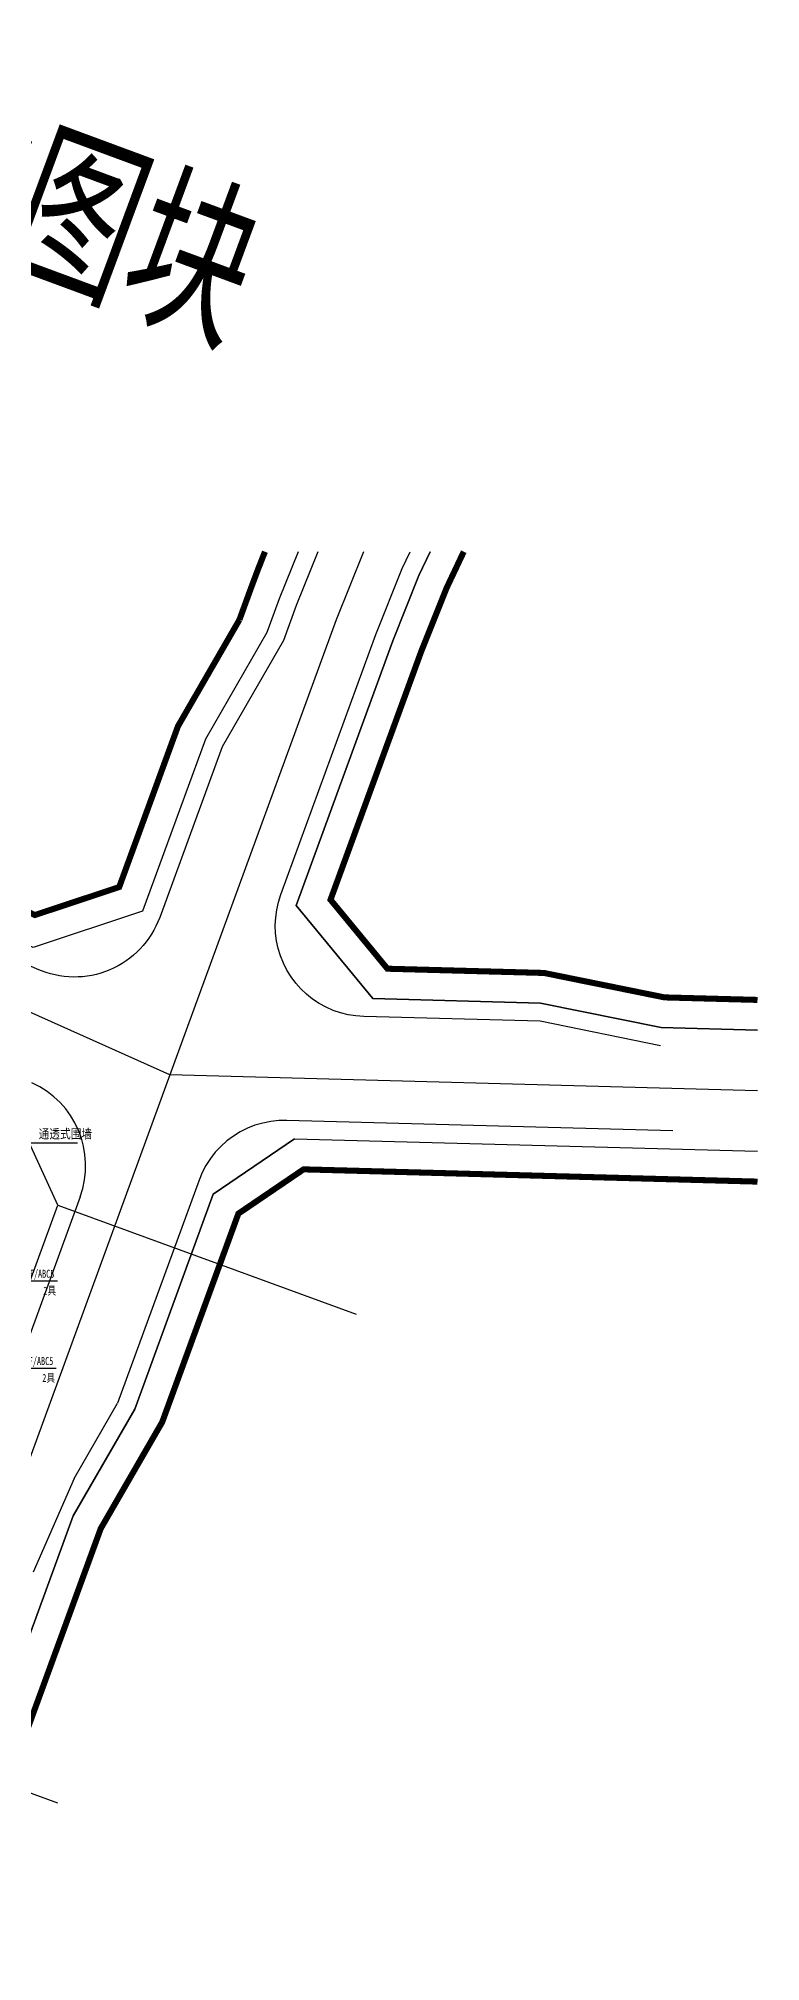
# Model space of a CAD drawing. Extents: x -111898 to 889894, y -2 to 1194865.
# Drawn here: x 770625 to 889894, y 877197 to 1194865 of the extents above; entities that cross this region are included whole.
import ezdxf

# ---------------------------------------------------------------- set-up
doc = ezdxf.new("R2010")
doc.units = 0
doc.header["$LTSCALE"] = 10
doc.header["$MEASUREMENT"] = 0
doc.linetypes.add('CENTER', pattern=[50.8, 31.75, -6.35, 6.35, -6.35])
doc.layers.add('0-WALL', color=252, linetype='Continuous')
doc.layers.add('SB_ZF消防', color=1, linetype='Continuous')
doc.styles.add('-宋体', font='', dxfattribs={"width": 0.75})
doc.styles.add('_TCH_DIM', font='SIMPLEX.shx', dxfattribs={"width": 0.75, "bigfont": 'hztxt.shx'})
doc.styles.add('ELEC_DIM', font='SIMPLEX', dxfattribs={"width": 0.8, "height": 3.5, "bigfont": 'HZTXT'})
doc.styles.get('-宋体').set_extended_font_data('SimSun')

msp = doc.modelspace()

# ---------------------------------------------------------------- linework, layer by layer
at = {"layer": '0-WALL', "ltscale": 10}
for p, q in [((802813.33, 1013545.94), (801742.63, 1012746.44)), ((803951.03, 1014246.84), (802813.33, 1013545.94)), ((805146.53, 1014843.84), (803951.03, 1014246.84)), ((806390.43, 1015332.04), (805146.53, 1014843.84)), ((807672.93, 1015707.54), (806390.43, 1015332.04)), ((808983.63, 1015967.54), (807672.93, 1015707.54)), ((810312.33, 1016109.84), (808983.63, 1015967.54)), ((811648.43, 1016133.34), (810312.33, 1016109.84)), ((875423.47, 1014412.16), (811648.43, 1016133.34)), ((799835.13, 1010878.34), (799013.53, 1009824.44)), ((800747.23, 1011854.94), (799835.13, 1010878.34)), ((801742.63, 1012746.44), (800747.23, 1011854.94)), ((797667.23, 1007518.84), (797153.23, 1006285.34)), ((798289.03, 1008701.64), (797667.23, 1007518.84)), ((799013.53, 1009824.44), (798289.03, 1008701.64)), ((797153.23, 1006285.34), (783697.43, 969456.34)), ((777506.13, 1003511.2), (747554.43, 921532.64)), ((776509.7, 957005.12), (783697.43, 969456.34)), ((776509.7, 957005.12), (769768.68, 941533))]:
    msp.add_line(p, q, dxfattribs=at)
at = {"layer": '0-WALL'}
msp.add_line((769186, 1012455.66), (777074.44, 1012455.66), dxfattribs=at)
at = {"layer": '0-WALL', "ltscale": 2}
msp.add_line((773803.93, 1002120.16), (823092.25, 984112.18), dxfattribs=at)
at = {"layer": '0-WALL', "flags": 128}
for points in [[(792320.63, 1023658.14), (596923.53, 1111142.94)], [(824291.5, 1110085.34), (819779.13, 1098812.84), (796285.13, 1034509.04), (683479, 725755.96)], [(889393.54, 1021038.32), (792320.63, 1023658.14)]]:
    msp.add_lwpolyline(points, dxfattribs=at)
at = {"layer": '0-WALL', "ltscale": 10}
msp.add_lwpolyline([(816754.18, 1110085.34), (813203.53, 1101215.24), (811092.17, 1095436.37), (800941.27, 1077852.02), (790646.11, 1049673.84, -0.435067405), (770427.43, 1041130.98), (684368.04, 1079662.18), (667544.36, 1091029.41), (640163.49, 1103288.6, -0.169678743), (632971.03, 1110085.34)], format="xyb", dxfattribs=at)
at = {"layer": '0-WALL'}
for points in [[(813522.75, 1110085.34), (810401.4, 1102287.69), (808363.75, 1096710.58), (798212.86, 1079126.23), (787828.29, 1050703.36), (769775.64, 1044709.77), (685831.74, 1082293.81), (669008.06, 1093661.04), (641389.41, 1106026.68), (640947.68, 1110085.34)], [(889393.54, 1031042.93), (873467.63, 1031472.74), (853566.73, 1035511.44), (825850.03, 1036259.44), (813187.33, 1051628.24), (829172.73, 1095380.74), (833475.33, 1106129.44), (835345.94, 1110085.34)], [(835345.94, 1110085.34), (833475.33, 1106129.44), (833475.33, 1106129.44), (829172.73, 1095380.74), (829172.73, 1095380.74), (813187.33, 1051628.24), (813187.33, 1051628.24), (825850.03, 1036259.44), (825850.03, 1036259.44), (853566.73, 1035511.44), (853566.73, 1035511.44), (873467.63, 1031472.74), (873467.63, 1031472.74), (889393.54, 1031042.93)], [(673693.26, 728114.7), (773803.93, 1002120.16), (765164.86, 1021024.11), (740702.33, 1031976.68), (723878.66, 1043343.91), (624903.43, 1087657.94), (607465.13, 1083055.04)], [(812932.23, 1013097.24), (799502.83, 1003973.44), (799502.83, 1003973.44), (786515.53, 968426.74), (786515.53, 968426.74), (776363.63, 950840.74), (776363.63, 950840.74), (740244.03, 851980.64)], [(786515.53, 968426.74), (799502.83, 1003973.44), (812932.23, 1013097.24), (889393.54, 1011033.7)], [(776363.63, 950840.74), (786515.53, 968426.74)], [(889393.54, 842318.67), (748131.82, 838298.64), (740244.02, 851980.64), (776363.62, 950840.74)], [(740244.03, 851980.64), (776363.63, 950840.74)]]:
    msp.add_lwpolyline(points, dxfattribs=at)
at = {"layer": '0-WALL', "linetype": 'CENTER', "ltscale": 0.2, "const_width": 1000}
for points in [[(803814.22, 1098830.51), (793665.5, 1081249.93), (783960.73, 1054687.67), (770044.85, 1050067.52), (688271.23, 1086679.86), (673539.72, 1096633.47), (683623.69, 1110085.34)], [(889393.54, 1036045.19), (874036.63, 1036459.64), (874036.63, 1036459.64), (854135.73, 1040498.34), (854135.73, 1040498.34), (828261.33, 1041196.64), (828261.33, 1041196.64), (818866.03, 1052599.74), (818866.03, 1052599.74), (833869.53, 1093664.74), (833869.53, 1093664.74), (838058.93, 1104130.54), (838058.93, 1104130.54), (840874.71, 1110085.34)], [(889393.54, 1006031.42), (814408.83, 1008055.14), (814408.83, 1008055.14), (803646.43, 1000743.24), (803646.43, 1000743.24), (791063.33, 966302.84), (791063.33, 966302.84), (780911.43, 948716.84), (780911.43, 948716.84), (745741.73, 852456.44), (752108.13, 841413.34), (752108.13, 841413.34), (889393.54, 845320.17)], [(889393.54, 1006031.42), (814408.83, 1008055.14), (814408.83, 1008055.14), (803646.43, 1000743.24), (803646.43, 1000743.24), (791063.33, 966302.84), (791063.33, 966302.84), (780911.43, 948716.84), (780911.43, 948716.84), (745741.73, 852456.44)]]:
    msp.add_lwpolyline(points, dxfattribs=at)
at = {"layer": '0-WALL', "color": 1, "lineweight": -3, "const_width": 1000}
msp.add_lwpolyline([(808036.47, 1110085.34), (806925.43, 1107261.74), (806925.43, 1107261.74), (805688.63, 1103960.84), (805688.63, 1103960.84), (803814.22, 1098830.51)], dxfattribs=at)
at = {"layer": '0-WALL', "ltscale": 10}
for points in [[(853485.83, 1032512.24), (824341.73, 1033298.74), (823053.73, 1033389.14), (821778.33, 1033589.84), (820524.83, 1033899.54), (819302.63, 1034315.94), (818120.73, 1034835.84), (816987.93, 1035455.44), (815912.63, 1036170.14), (814902.83, 1036974.64), (813965.83, 1037863.04), (813108.73, 1038828.64), (812337.83, 1039864.44), (811658.93, 1040962.64), (811076.93, 1042115.24), (810596.13, 1043313.54), (810220.23, 1044548.74), (809951.93, 1045811.74), (809793.23, 1047093.14), (809745.33, 1048383.44), (809808.43, 1049673.04), (809982.33, 1050952.44), (810265.53, 1052212.14), (810656.03, 1053442.84), (826354.63, 1096410.34), (830725.23, 1107328.74), (832028.72, 1110085.34)], [(873386.73, 1028473.54), (853485.83, 1032512.24)]]:
    msp.add_lwpolyline(points, dxfattribs=at)
at = {"layer": '0-WALL', "ltscale": 2}
msp.add_lwpolyline([(734182.01, 917901.16), (773762.12, 903440.16)], dxfattribs=at)
at = {"layer": '0-WALL', "ltscale": 10}
msp.add_arc((763417.04, 1008658.79), 15000, 339.9296723, 65.8806797, dxfattribs=at)
at = {"layer": 'SB_ZF消防'}
for p, q in [((766046.44, 989626.61), (773742.43, 989626.61)), ((765869, 975209.82), (773565, 975209.82))]:
    msp.add_line(p, q, dxfattribs=at)

# ---------------------------------------------------------------- texts
at = {"layer": '0-WALL', "style": 'ELEC_DIM', "width": 0.8}
msp.add_text('绿地图块', height=25000, rotation=339.6892035, dxfattribs=at).set_placement((725925.04, 1170501.69))
at = {"layer": '0-WALL', "color": 7, "style": '_TCH_DIM'}
msp.add_text('通透式围墙', height=1762.963, dxfattribs=at).set_placement((770657.77, 1012980.66))
at = {"layer": 'SB_ZF消防', "color": 7, "style": '-宋体', "width": 0.75}
for s, p in [('MF/ABC5', (768530.09, 990151.61)), ('2', (771426.45, 987351.61)), ('具', (772135.31, 987351.61)), ('MF/ABC5', (768352.65, 975734.82)), ('2', (771249.02, 972934.82)), ('具', (771957.88, 972934.82))]:
    msp.add_text(s, height=1321.73, dxfattribs=at).set_placement(p)

doc.saveas('drawing.dxf')
